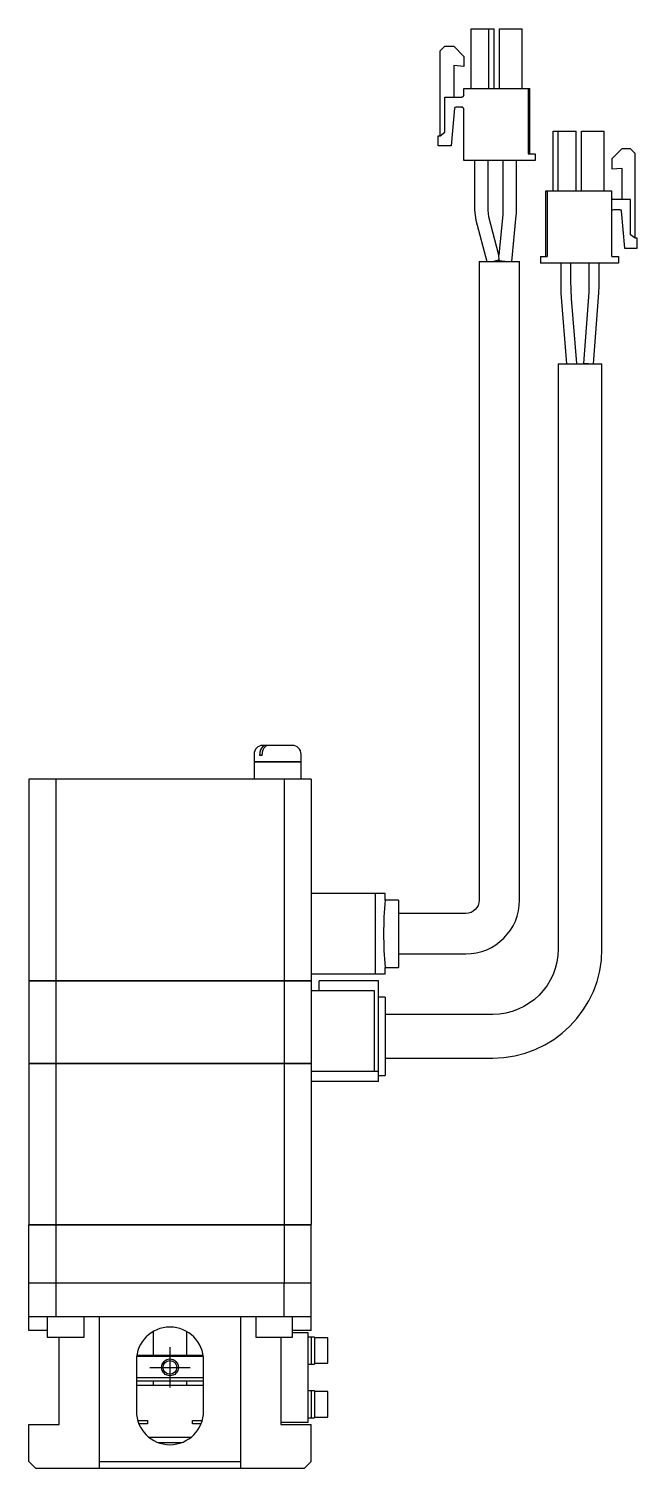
# Model space of a CAD drawing. Extents: x 0 to 1638, y -8 to 1357.
# Drawn here: x 470.5 to 561, y 669 to 883.1 of the extents above; entities that cross this region are included whole.
import ezdxf

# ---------------------------------------------------------------- set-up
doc = ezdxf.new("R2010")
doc.units = 0
doc.header["$LTSCALE"] = 0.5
doc.linetypes.add('CENTER', pattern=[50.8, 31.75, -6.35, 6.35, -6.35])
for name, color, linetype in [('MSM_CENTER', 1, 'CENTER'), ('MSM_CONTINUOUS', 7, 'CONTINUOUS'), ('MSM_NARROW', 5, 'CONTINUOUS')]:
    doc.layers.add(name, color=color, linetype=linetype)

msp = doc.modelspace()

# ---------------------------------------------------------------- linework, layer by layer
at = {"layer": 'MSM_CENTER'}
for p, q in [((491.47, 686.97), (491.47, 680.97)), ((488.47, 683.97), (494.47, 683.97))]:
    msp.add_line(p, q, dxfattribs=at)
at = {"layer": 'MSM_CONTINUOUS'}
for p, q in [((536.27, 874.17), (536.27, 883.07)), ((536.27, 874.17), (536.27, 883.07)), ((536.27, 883.07), (539.67, 883.07)), ((538.92, 874.17), (538.92, 883.07)), ((539.67, 874.17), (539.67, 883.07)), ((540.47, 874.17), (540.47, 883.07)), ((540.47, 874.17), (540.47, 883.07)), ((540.47, 883.07), (543.87, 883.07)), ((543.87, 874.17), (543.87, 883.07)), ((531.67, 879.77), (532.37, 880.47)), ((531.67, 879.77), (532.37, 880.47)), ((532.37, 880.47), (533.67, 880.47)), ((533.67, 880.47), (535.17, 878.97)), ((531.67, 867.17), (531.67, 879.77)), ((531.67, 867.17), (531.67, 879.77)), ((535.17, 878.97), (535.17, 877.47)), ((535.17, 877.47), (533.67, 877.6)), ((533.67, 877.6), (533.67, 872.92)), ((535.17, 877.47), (533.67, 877.6)), ((535.17, 873.22), (535.17, 874.17)), ((535.17, 874.17), (545.02, 874.17)), ((535.17, 873.22), (535.17, 874.17)), ((544.77, 874.17), (544.77, 864.47)), ((545.02, 864.47), (545.02, 874.17)), ((532.37, 867.67), (532.37, 872.92)), ((532.37, 872.92), (534.87, 872.92)), ((532.37, 867.67), (532.37, 872.92)), ((534.87, 871.42), (533.97, 871.42)), ((535.17, 873.22), (535.17, 873.22)), ((533.77, 871.24), (533.28, 865.67)), ((535.17, 863.47), (535.17, 871.12)), ((535.17, 871.12), (535.17, 871.12)), ((535.17, 863.47), (535.17, 871.12)), ((531.37, 865.67), (531.37, 867.17)), ((531.37, 867.17), (531.67, 867.17)), ((531.37, 865.67), (531.37, 867.17)), ((531.67, 867.17), (532.37, 867.67)), ((531.67, 867.17), (532.37, 867.67)), ((548.47, 858.92), (548.47, 867.82)), ((548.47, 867.82), (551.87, 867.82)), ((549.22, 858.92), (549.22, 867.82)), ((551.87, 858.92), (551.87, 867.82)), ((552.67, 858.92), (552.67, 867.82)), ((552.67, 867.82), (556.07, 867.82)), ((556.07, 858.92), (556.07, 867.82)), ((533.28, 865.67), (531.37, 865.67)), ((558.67, 865.22), (557.17, 863.72)), ((559.97, 865.22), (558.67, 865.22)), ((560.67, 864.52), (559.97, 865.22)), ((545.77, 863.47), (535.17, 863.47)), ((536.79, 863.47), (536.79, 856.11)), ((538.79, 856.11), (538.79, 863.47)), ((540.99, 863.47), (540.99, 855.57)), ((542.99, 855.57), (542.99, 863.47)), ((544.77, 864.47), (545.77, 864.47)), ((545.77, 864.47), (545.77, 863.47)), ((557.17, 863.72), (557.17, 862.22)), ((560.67, 851.92), (560.67, 864.52)), ((557.17, 862.22), (558.67, 862.35)), ((558.67, 862.35), (558.67, 857.67)), ((557.17, 858.92), (547.32, 858.92)), ((547.32, 858.92), (547.32, 849.22)), ((547.57, 858.92), (547.57, 849.22)), ((557.17, 849.22), (557.17, 858.92)), ((559.97, 857.67), (557.47, 857.67)), ((559.97, 852.42), (559.97, 857.67)), ((536.79, 856.11), (536.99, 854.6)), ((536.99, 854.6), (538.59, 848.47)), ((538.92, 855.1), (538.79, 856.11)), ((540.41, 849.42), (538.92, 855.1)), ((540.99, 855.47), (540.41, 849.42)), ((540.99, 855.57), (540.99, 855.47)), ((542.32, 848.47), (542.98, 855.28)), ((542.98, 855.28), (542.99, 855.57)), ((557.47, 856.17), (558.37, 856.17)), ((558.57, 855.99), (559.06, 850.42)), ((560.67, 851.92), (559.97, 852.42)), ((559.06, 850.42), (560.97, 850.42)), ((560.97, 851.92), (560.67, 851.92)), ((560.97, 850.42), (560.97, 851.92)), ((537.47, 848.47), (543.47, 848.47)), ((537.47, 848.47), (537.47, 753.47)), ((540.46, 848.69), (539.62, 848.47)), ((540.33, 848.66), (540.32, 848.57)), ((541.32, 848.47), (540.32, 848.57)), ((540.46, 848.69), (540.41, 849.42)), ((543.47, 753.47), (543.47, 848.47)), ((546.57, 849.22), (546.57, 848.22)), ((546.57, 849.22), (547.57, 849.22)), ((558.17, 848.22), (546.57, 848.22)), ((549.59, 848.22), (549.59, 844.62)), ((551.09, 845.59), (551.09, 848.22)), ((553.79, 848.22), (553.79, 844.59)), ((555.29, 844.59), (555.29, 848.22)), ((557.17, 849.22), (558.17, 849.22)), ((558.17, 849.22), (558.17, 848.22)), ((549.63, 843.76), (550.47, 833.22)), ((551.2, 842.96), (551.09, 845.59)), ((553.77, 843.9), (552.97, 833.28)), ((554.47, 833.22), (555.26, 843.79)), ((551.97, 833.28), (551.2, 842.96)), ((549.22, 833.22), (555.72, 833.22)), ((549.22, 833.22), (549.22, 746.22)), ((553.72, 833.22), (552.97, 833.28)), ((555.72, 746.22), (555.72, 833.22)), ((503.97, 775.17), (503.97, 774.02)), ((504.82, 774.97), (504.82, 775.17)), ((505.18, 774.97), (505.18, 775.17)), ((509.67, 776.47), (505.27, 776.47)), ((510.97, 774.02), (510.97, 775.17)), ((510.97, 774.02), (503.97, 774.02)), ((510.97, 773.97), (503.97, 773.97)), ((503.97, 773.97), (503.97, 771.47)), ((504.02, 774.02), (504.02, 773.97)), ((505.18, 774.97), (504.82, 774.97)), ((510.92, 773.97), (510.92, 774.02)), ((510.97, 771.47), (510.97, 773.97)), ((470.47, 771.47), (470.47, 741.52)), ((512.47, 771.47), (470.47, 771.47)), ((474.5, 771.47), (474.5, 741.52)), ((508.44, 771.47), (508.44, 741.52)), ((512.47, 771.47), (512.47, 741.52)), ((523.46, 754.47), (512.47, 754.47)), ((522.04, 742.47), (522.04, 754.47)), ((523.46, 753.47), (523.46, 754.47)), ((525.47, 753.47), (523.46, 753.47)), ((525.47, 753.47), (525.47, 743.47)), ((535.47, 751.47), (525.47, 751.47)), ((525.47, 745.47), (535.47, 745.47)), ((523.46, 742.47), (523.46, 743.47)), ((523.46, 743.47), (525.47, 743.47)), ((470.47, 741.52), (512.47, 741.52)), ((470.47, 741.47), (470.47, 729.22)), ((470.47, 741.47), (512.47, 741.47)), ((470.52, 741.52), (470.52, 741.47)), ((474.5, 741.47), (474.5, 729.22)), ((474.76, 741.52), (474.76, 741.47)), ((508.18, 741.52), (508.18, 741.47)), ((508.44, 741.47), (508.44, 729.22)), ((512.42, 741.52), (512.42, 741.47)), ((523.46, 742.47), (512.47, 742.47)), ((512.47, 741.47), (512.47, 705.22)), ((513.67, 739.97), (513.67, 741.47)), ((522.47, 741.47), (513.67, 741.47)), ((522.47, 726.47), (522.47, 741.47)), ((521.87, 739.97), (512.47, 739.97)), ((521.87, 727.97), (521.87, 739.97)), ((523.47, 739.04), (522.47, 739.04)), ((523.47, 739.04), (523.47, 727.4)), ((539.47, 736.47), (523.47, 736.47)), ((470.47, 729.22), (512.47, 729.22)), ((470.47, 729.17), (470.47, 705.22)), ((470.47, 729.17), (512.47, 729.17)), ((470.52, 729.22), (470.52, 729.17)), ((474.5, 729.17), (474.5, 705.22)), ((474.76, 729.22), (474.76, 729.17)), ((508.18, 729.22), (508.18, 729.17)), ((508.44, 729.17), (508.44, 705.22)), ((512.42, 729.22), (512.42, 729.17)), ((522.47, 727.97), (512.47, 727.97)), ((523.47, 729.97), (539.47, 729.97)), ((522.47, 726.47), (512.47, 726.47)), ((522.47, 727.4), (523.47, 727.4)), ((470.47, 705.22), (512.47, 705.22)), ((470.47, 705.17), (512.47, 705.17)), ((470.47, 689.47), (470.47, 705.17)), ((470.52, 705.22), (470.52, 705.17)), ((474.5, 705.17), (474.5, 696.47)), ((474.76, 705.22), (474.76, 705.17)), ((508.18, 705.22), (508.18, 705.17)), ((508.44, 705.17), (508.44, 696.47)), ((512.42, 705.22), (512.42, 705.17)), ((512.47, 689.47), (512.47, 705.17)), ((512.47, 696.47), (470.47, 696.47)), ((474.47, 696.47), (474.47, 691.47)), ((508.47, 691.47), (508.47, 696.47)), ((512.47, 691.47), (470.47, 691.47)), ((473.22, 689.47), (470.47, 689.47)), ((473.22, 691.47), (473.22, 688.47)), ((478.72, 688.47), (478.72, 691.47)), ((480.97, 668.97), (480.97, 691.47)), ((501.97, 691.47), (501.97, 668.97)), ((504.22, 691.47), (504.22, 688.47)), ((509.72, 688.47), (509.72, 691.47)), ((512.47, 689.47), (509.72, 689.47)), ((473.22, 688.47), (478.72, 688.47)), ((474.97, 675.47), (474.97, 688.47)), ((488.97, 689.3), (488.97, 685.77)), ((493.97, 685.77), (493.97, 689.3)), ((504.22, 688.47), (509.72, 688.47)), ((507.97, 688.47), (507.97, 675.47)), ((509.72, 689.17), (511.97, 689.17)), ((511.97, 689.17), (511.97, 675.77)), ((512.97, 688.47), (511.97, 688.47)), ((512.47, 688.47), (512.47, 684.47)), ((512.97, 688.47), (512.97, 684.47)), ((514.97, 688.37), (512.97, 688.37)), ((514.97, 684.57), (514.97, 688.37)), ((496.43, 685.57), (486.51, 685.57)), ((486.53, 685.77), (496.41, 685.77)), ((486.47, 684.97), (486.47, 677.47)), ((496.47, 677.47), (496.47, 684.97)), ((511.97, 684.47), (512.97, 684.47)), ((512.97, 684.57), (514.97, 684.57)), ((486.47, 682.47), (496.47, 682.47)), ((486.47, 681.97), (496.47, 681.97)), ((496.47, 681.27), (486.47, 681.27)), ((488.97, 681.97), (488.97, 681.27)), ((493.97, 681.27), (493.97, 681.97)), ((512.97, 680.47), (511.97, 680.47)), ((512.47, 680.47), (512.47, 676.47)), ((512.97, 680.47), (512.97, 676.47)), ((514.97, 680.37), (512.97, 680.37)), ((514.97, 676.57), (514.97, 680.37)), ((512.97, 676.57), (514.97, 676.57)), ((470.47, 675.47), (474.97, 675.47)), ((470.47, 669.97), (470.47, 675.47)), ((486.67, 676.07), (488.14, 676.07)), ((488.14, 675.57), (486.84, 675.57)), ((488.12, 676.07), (488.12, 675.57)), ((488.14, 676.07), (488.14, 675.57)), ((494.8, 676.07), (496.27, 676.07)), ((494.8, 675.57), (494.8, 676.07)), ((496.09, 675.57), (494.8, 675.57)), ((494.82, 675.57), (494.82, 676.07)), ((511.97, 675.77), (507.97, 675.77)), ((507.97, 675.47), (512.47, 675.47)), ((511.97, 676.47), (512.97, 676.47)), ((512.47, 669.97), (512.47, 675.47)), ((488.34, 673.57), (494.6, 673.57)), ((489.76, 672.77), (493.18, 672.77)), ((490.22, 672.77), (490.22, 672.63)), ((492.72, 672.63), (492.72, 672.77)), ((470.47, 669.97), (471.47, 668.97)), ((471.47, 668.97), (511.47, 668.97)), ((480.97, 669.97), (501.97, 669.97)), ((511.47, 668.97), (512.47, 669.97))]:
    msp.add_line(p, q, dxfattribs=at)
for points in [[(551.97, 833.28, 0), (551.97, 833.28, 0), (551.97, 833.28, 0), (551.97, 833.28, 0), (551.97, 833.28, 0), (551.97, 833.28, 0), (551.97, 833.28, 0), (551.97, 833.28, 0), (551.97, 833.28, 0), (551.97, 833.28, 0), (551.97, 833.27, 0), (551.97, 833.27, 0), (551.97, 833.27, 0), (551.97, 833.27, 0), (551.97, 833.27, 0), (551.97, 833.27, 0), (551.97, 833.27, 0), (551.97, 833.27, 0), (551.97, 833.27, 0), (551.97, 833.27, 0), (551.97, 833.27, 0), (551.97, 833.27, 0), (551.97, 833.27, 0), (551.97, 833.27, 0), (551.97, 833.27, 0), (551.97, 833.27, 0), (551.97, 833.27, 0), (551.97, 833.27, 0), (551.97, 833.27, 0), (551.97, 833.27, 0), (551.97, 833.27, 0), (551.97, 833.27, 0), (551.97, 833.26, 0), (551.97, 833.26, 0), (551.97, 833.26, 0), (551.97, 833.26, 0), (551.97, 833.26, 0), (551.97, 833.26, 0), (551.97, 833.26, 0), (551.97, 833.26, 0), (551.97, 833.26, 0), (551.97, 833.26, 0), (551.97, 833.26, 0), (551.97, 833.26, 0), (551.97, 833.26, 0), (551.97, 833.26, 0), (551.97, 833.26, 0), (551.96, 833.26, 0), (551.96, 833.26, 0), (551.96, 833.26, 0), (551.96, 833.26, 0), (551.96, 833.26, 0), (551.96, 833.26, 0), (551.96, 833.25, 0), (551.96, 833.25, 0), (551.96, 833.25, 0), (551.96, 833.25, 0), (551.96, 833.25, 0), (551.96, 833.25, 0), (551.96, 833.25, 0), (551.96, 833.25, 0), (551.96, 833.25, 0), (551.96, 833.25, 0), (551.96, 833.25, 0), (551.96, 833.25, 0), (551.96, 833.25, 0), (551.96, 833.25, 0), (551.96, 833.25, 0), (551.96, 833.25, 0), (551.96, 833.25, 0), (551.96, 833.25, 0), (551.96, 833.25, 0), (551.96, 833.25, 0), (551.96, 833.25, 0), (551.96, 833.25, 0), (551.96, 833.25, 0), (551.96, 833.25, 0), (551.96, 833.24, 0), (551.96, 833.24, 0), (551.96, 833.24, 0), (551.96, 833.24, 0), (551.96, 833.24, 0), (551.96, 833.24, 0), (551.96, 833.24, 0), (551.96, 833.24, 0), (551.96, 833.24, 0), (551.96, 833.24, 0), (551.96, 833.24, 0), (551.96, 833.24, 0), (551.95, 833.24, 0), (551.95, 833.24, 0), (551.95, 833.24, 0), (551.95, 833.24, 0), (551.95, 833.24, 0), (551.95, 833.24, 0), (551.95, 833.24, 0), (551.95, 833.24, 0), (551.95, 833.24, 0), (551.95, 833.23, 0), (551.95, 833.23, 0), (551.95, 833.23, 0), (551.95, 833.23, 0), (551.95, 833.23, 0), (551.95, 833.23, 0), (551.95, 833.23, 0), (551.95, 833.23, 0), (551.95, 833.23, 0), (551.95, 833.23, 0), (551.95, 833.23, 0), (551.95, 833.23, 0), (551.95, 833.23, 0), (551.95, 833.23, 0), (551.95, 833.23, 0), (551.95, 833.23, 0), (551.95, 833.23, 0), (551.95, 833.23, 0), (551.94, 833.23, 0), (551.94, 833.23, 0), (551.94, 833.23, 0), (551.94, 833.22, 0), (551.94, 833.22, 0), (551.94, 833.22, 0), (551.94, 833.22, 0), (551.94, 833.22, 0), (551.94, 833.22, 0), (551.94, 833.22, 0), (551.94, 833.22, 0), (551.94, 833.22, 0), (551.94, 833.22, 0)], [(552.97, 833.28, 0), (552.97, 833.28, 0), (552.97, 833.27, 0), (552.97, 833.27, 0), (552.97, 833.27, 0), (552.97, 833.27, 0), (552.97, 833.27, 0), (552.97, 833.27, 0), (552.97, 833.27, 0), (552.97, 833.27, 0), (552.97, 833.27, 0), (552.97, 833.27, 0), (552.97, 833.27, 0), (552.97, 833.27, 0), (552.97, 833.27, 0), (552.97, 833.27, 0), (552.97, 833.27, 0), (552.97, 833.27, 0), (552.97, 833.27, 0), (552.97, 833.27, 0), (552.97, 833.27, 0), (552.97, 833.27, 0), (552.97, 833.27, 0), (552.97, 833.27, 0), (552.97, 833.27, 0), (552.97, 833.27, 0), (552.97, 833.26, 0), (552.97, 833.26, 0), (552.97, 833.26, 0), (552.97, 833.26, 0), (552.97, 833.26, 0), (552.97, 833.26, 0), (552.97, 833.26, 0), (552.97, 833.26, 0), (552.97, 833.26, 0), (552.97, 833.26, 0), (552.97, 833.26, 0), (552.97, 833.26, 0), (552.97, 833.26, 0), (552.97, 833.26, 0), (552.97, 833.26, 0), (552.97, 833.26, 0), (552.97, 833.26, 0), (552.97, 833.26, 0), (552.97, 833.26, 0), (552.97, 833.26, 0), (552.97, 833.26, 0), (552.97, 833.26, 0), (552.97, 833.26, 0), (552.98, 833.25, 0), (552.98, 833.25, 0), (552.98, 833.25, 0), (552.98, 833.25, 0), (552.98, 833.25, 0), (552.98, 833.25, 0), (552.98, 833.25, 0), (552.98, 833.25, 0), (552.98, 833.25, 0), (552.98, 833.25, 0), (552.98, 833.25, 0), (552.98, 833.25, 0), (552.98, 833.25, 0), (552.98, 833.25, 0), (552.98, 833.25, 0), (552.98, 833.25, 0), (552.98, 833.25, 0), (552.98, 833.25, 0), (552.98, 833.25, 0), (552.98, 833.25, 0), (552.98, 833.25, 0), (552.98, 833.25, 0), (552.98, 833.25, 0), (552.98, 833.25, 0), (552.98, 833.25, 0), (552.98, 833.24, 0), (552.98, 833.24, 0), (552.98, 833.24, 0), (552.98, 833.24, 0), (552.98, 833.24, 0), (552.98, 833.24, 0), (552.98, 833.24, 0), (552.98, 833.24, 0), (552.98, 833.24, 0), (552.98, 833.24, 0), (552.98, 833.24, 0), (552.98, 833.24, 0), (552.98, 833.24, 0), (552.98, 833.24, 0), (552.98, 833.24, 0), (552.98, 833.24, 0), (552.98, 833.24, 0), (552.98, 833.24, 0), (552.98, 833.24, 0), (552.98, 833.24, 0), (552.99, 833.24, 0), (552.99, 833.24, 0), (552.99, 833.23, 0), (552.99, 833.23, 0), (552.99, 833.23, 0), (552.99, 833.23, 0), (552.99, 833.23, 0), (552.99, 833.23, 0), (552.99, 833.23, 0), (552.99, 833.23, 0), (552.99, 833.23, 0), (552.99, 833.23, 0), (552.99, 833.23, 0), (552.99, 833.23, 0), (552.99, 833.23, 0), (552.99, 833.23, 0), (552.99, 833.23, 0), (552.99, 833.23, 0), (552.99, 833.23, 0), (552.99, 833.23, 0), (552.99, 833.23, 0), (552.99, 833.23, 0), (552.99, 833.23, 0), (552.99, 833.23, 0), (552.99, 833.23, 0), (552.99, 833.22, 0), (552.99, 833.22, 0), (552.99, 833.22, 0), (553, 833.22, 0), (553, 833.22, 0), (553, 833.22, 0), (553, 833.22, 0), (553, 833.22, 0), (553, 833.22, 0), (553, 833.22, 0)]]:
    msp.add_polyline3d(points, dxfattribs=at)
msp.add_circle((491.47, 683.97), 1.02, dxfattribs=at)
for centre, radius, start, end in [((533.97, 871.22), 0.2, 90, 175), ((534.87, 873.22), 0.3, 270, 0), ((534.87, 871.12), 0.3, 0, 90), ((560.34, 844.62), 10.75, 180, 184.548), ((544.54, 844.59), 10.75, 355.7108, 0), ((505.27, 775.17), 1.3, 90, 180), ((506.23, 775.25), 1.41, 131.3743, 182.8178), ((506.56, 775.26), 1.39, 132.8199, 183.04), ((505.77, 775.72), 0.751, 91.7681, 128.8955), ((506.12, 775.72), 0.754, 95.8166, 131.8939), ((509.67, 775.17), 1.3, 0, 90), ((583.48, 748.46), 60.23, 175.2289, 179.9909), ((535.47, 753.47), 8, 270, 0), ((583.51, 748.48), 60.26, 180.0102, 184.77), ((539.47, 746.22), 16.25, 270, 0), ((491.47, 684.97), 5, 0, 180), ((491.47, 677.47), 5, 180, 0)]:
    msp.add_arc(centre, radius, start, end, dxfattribs=at)
at = {"layer": 'MSM_CONTINUOUS', "extrusion": (0, 0, -1)}
for centre, radius, start, end in [((-534.87, 873.22), 0.3, 180, 270), ((-534.87, 873.22), 0.3, 180, 270), ((-534.87, 871.12), 0.3, 90, 180), ((-534.87, 871.12), 0.3, 90, 180), ((-557.47, 857.97), 0.3, 270, 0), ((-557.47, 855.87), 0.3, 0, 90), ((-558.37, 855.97), 0.2, 90, 175), ((-544.54, 844.59), 9.25, 180, 184.2892), ((-535.47, 753.47), 2, 180, 270), ((-539.47, 746.22), 9.75, 180, 270)]:
    msp.add_arc(centre, radius, start, end, dxfattribs=at)
at = {"layer": 'MSM_NARROW'}
msp.add_circle((491.47, 683.97), 1.25, dxfattribs=at)
msp.add_circle((491.47, 683.97), 1.25, dxfattribs=at)
msp.add_circle((491.47, 683.97), 1.25, dxfattribs=at)

doc.saveas('drawing.dxf')
